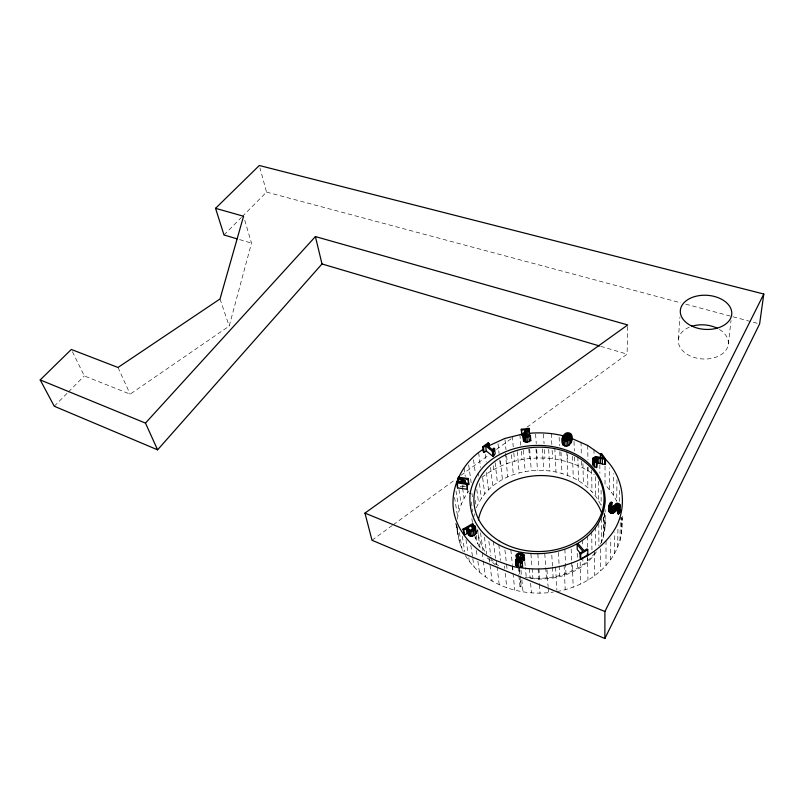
<?xml version="1.0" encoding="UTF-8"?>
<svg xmlns="http://www.w3.org/2000/svg" width="804" height="804" viewBox="0 0 804 804"><rect width="100%" height="100%" fill="white"/><g stroke="black" fill="none" stroke-linecap="round" stroke-linejoin="round"><path stroke-width="0.6" stroke-dasharray="4.02 3.01" d="M600.447 544.107C605.633 534.6 605.693 523.515 604.427 513.063M604.608 531.585L604.608 514.128M605.04 466.109L605.03 484.159L613.482 495.184L616.698 501.193L616.99 479.586M605.191 526.228L605.141 509.615M556.951 591.573C575.433 588.176 593.231 579.493 605.985 565.493L606.035 540.841M609.563 489.485L609.693 467.838M605.985 565.493L610.638 559.725L610.799 538.71M613.482 495.184L613.693 473.546M610.638 559.725L614.537 553.624L614.789 532.549M614.537 553.624L617.663 547.263L617.964 527.374M619.311 501.475L619.522 488.279M617.663 547.263L619.964 540.7L620.386 517.022M619.964 540.7L621.452 534.027L621.753 517.786M621.452 534.027L621.994 518.067M622.105 527.293L622.376 513.515M526.881 427.266L627.09 354.142L627.713 324.947M678.405 339.338L679.893 317.248M457.426 519.123C458.592 508.852 462.813 498.993 469.013 490.762M728.354 344.001L731.037 320.474M473.817 516.922L474.46 513.836M72.41 351.67L84.319 375.93L130.168 394.161L229.19 326.092L251.511 243.12L243.562 216.246M464.159 485.897L460.179 486.36M476.36 507.786C497.485 458.22 580.689 457.647 601.925 507.364M595.03 552.861C579.161 573.282 551.182 581.272 526.248 577.322L525.364 567.624M54.27 406.241L67.526 392.875M68.41 391.98L84.319 375.93M224.004 234.989L241.361 217.482M242.225 216.598L266.536 192.086L259.963 167.915M372.011 540.268L392.251 525.494M393.267 524.761L455.014 479.707M461.084 475.275L488.42 455.325M496.51 449.416L511.696 438.341M481.817 477.425C513.454 452.511 561.433 451.536 594.256 474.752M462.34 486.933L465.506 486.47M465.355 555.574C483.325 584.659 520.55 597.01 553.333 592.066M518.881 575.694L519.967 586.598L521.253 586.86L520.188 575.965M519.967 586.598L521.253 586.86M266.536 192.086L680.877 302.857M685.722 304.153L731.761 316.464M732.967 316.786L759.619 323.911M239.552 239.592L251.511 243.12M600.668 346.323L627.09 354.142M487.194 557.845L495.415 564.88M474.903 536.781L480.149 548.79L477.425 529.323M455.798 523.193L459.657 543.072L463.194 551.474M118.007 367.468L130.168 394.161M220.015 298.967L229.19 326.092M603.884 513.495L604.427 515.575M456.903 526.057L459.657 543.072M456.099 523.927L457.978 536.59M459.396 532.439L462.119 549.423M454.521 497.354L457.647 516.952M455.989 490.922L459.074 510.55M462.3 536.188L464.782 551.936M458.963 489.566L461.235 504.319M465.988 539.685L468.039 552.981M468.782 557.825L469.345 561.453M462.622 488.45L464.089 498.309M470.802 545.263L472.611 557.343M472.792 558.549L474.058 567.001M462.451 485.596L462.752 487.616M621.452 517.263L621.944 520.58M476.31 550.449L477.184 556.479M477.888 561.313L479.455 572.167M464.049 467.888L465.295 476.521M467.265 490.098L467.626 492.571M475.114 536.409L475.465 538.851M471.868 518.65L472.471 522.68M476.29 535.384L477.506 543.906M471.325 501.997L472.722 511.816M468.672 464.893L471.265 483.435M471.918 493.143L472.43 496.822M475.335 500.4L475.847 504.098M482.159 552.76L483.154 559.996M483.325 561.202L485.495 576.87M480.551 532.791L483.053 551.021M476.782 489.375L478.601 502.942M484.44 537.193L486.711 554.197M473.536 459.787L475.365 473.415M478.159 473.596L478.491 476.058M479.455 483.475L481.405 498.299M489.103 558.187L492.108 581.071M478.641 452.602L480.541 467.496M488.882 541.283L490.762 555.845M490.912 557.061L491.535 561.916M482.671 477.827L484.722 493.917M496.269 560.629L496.872 565.443M497.013 566.649L499.244 584.709M493.375 541.373L495.475 558.348M485.335 454.551L486.239 462.009M486.38 472.461L488.51 489.807M490.561 467.415L492.751 486.028M498.802 544.67L500.671 560.428M493.395 465.707L493.817 469.446M504.339 566.076L504.61 568.488M505.173 573.302L506.832 587.744M495.163 462.712L497.395 482.601M504.912 549.956L506.409 563.282M506.55 564.498L507.093 569.343M512.228 566.056L512.872 572.076M513.002 573.282L514.781 590.136M500.42 460.873L502.41 479.546M498.018 443.718L499.093 453.707M499.756 459.948L500.43 466.179M510.841 549.906L512.379 564.448M512.5 565.654L513.143 571.714M505.354 453.215L507.736 476.893M518.037 567.222L518.761 574.488M504.992 439.687L505.997 449.687M506.62 455.938L507.364 463.436M519.354 567.483L520.067 574.749M519.233 569.815L519.947 577.121M520.067 578.337L520.902 586.87M520.932 570.167L521.394 574.981M521.856 579.795L523.012 591.844M511.444 454.692L513.334 474.672M524.811 561.564L525.253 566.408M512.269 436.2L513.253 446.934M513.806 452.893L514.58 461.235M517.294 451.637L519.173 472.883M529.354 568.75L530.188 578.388M530.61 583.212L531.444 592.86M519.886 434.522L520.791 445.265M521.293 451.235L521.997 459.597M523.424 450.28L525.173 471.556M530.901 553.835L532.007 567.182M532.107 568.398L532.921 578.106M537.836 554.036L538.851 567.393M538.941 568.609L539.675 578.327M529.665 449.205L531.293 470.692M528.841 448.954L529.575 458.521M538.127 569.011L539.233 583.493M539.333 584.699L539.976 593.151M536.007 448.793L537.494 470.3M544.79 553.654L546.429 577.976M535.595 434.08L536.258 443.657M536.67 449.647L537.243 458.029M546.991 569.755L548.107 586.679M548.187 587.885L548.509 592.719M542.358 448.863L543.715 470.38M543.484 434.14L544.067 443.728M544.429 449.727L544.941 458.119M551.795 555.142L552.448 566.096M552.519 567.322L553.102 577.061M555.594 567.363L556.881 590.367M548.68 449.406L549.896 470.943M551.263 433.597L551.896 445.597M552.147 450.401L552.599 458.793M558.438 552.428L559.071 564.619M559.132 565.845L559.634 575.594M554.79 448.039L555.986 471.988M559.122 437.235L559.504 445.647M559.775 451.647L560.157 460.059M564.086 565.453L565.212 589.714M561.001 451.928L561.956 473.496M564.87 549.162L565.956 573.594M571.172 549.042L571.624 561.282M571.674 562.509L571.996 571.071M567.282 454.682L567.554 461.898M566.81 451.496L567.724 475.476M572.388 565.292L573.192 587.181M572.548 456.3L573.252 477.888M574.026 441.456L574.317 451.074M574.508 457.094L574.719 464.31M577.222 553.353L577.372 558.257M577.523 563.162L577.674 568.066M577.835 456.742L578.488 480.732M580.186 562.036L580.8 583.975M582.337 540.037L582.488 546.177M582.759 557.242L582.94 564.609M582.93 463.596L583.382 483.988M581.021 441.989L581.322 455.225M581.463 461.245L581.604 467.265M587.282 536.117L587.493 547.202M587.704 558.277L587.754 560.74M587.483 555.715L587.955 580.156M587.533 467.235L587.885 487.616M587.714 445.476L587.955 459.928M588.076 467.144L588.136 470.762M457.034 526.751L457.094 530.027M591.704 531.826L591.955 550.338M591.674 470.018L591.955 491.606M593.995 449.466L594.055 455.486M594.307 551.263L594.578 575.775M595.372 476.742L595.543 495.917M595.543 527.213L595.744 548.238M598.508 481.345L598.618 500.51M598.789 523.585L598.92 545.896M600.518 548.74L600.618 570.86M599.844 464.792L599.874 473.214M601.392 518.49L601.462 542.097M601.101 490.269L601.151 505.344M603.553 517.052L603.553 520.751M603.332 516.972L603.352 536.891M603.111 518.319A63.144 51.737 -0.4 0 1 601.291 542.258M596.407 551.835A63.144 51.737 -0.4 0 1 525.092 577.423M498.54 565.765A63.144 51.737 -0.4 0 1 492.259 560.388M484.902 551.333A63.144 51.737 -0.4 0 1 477.817 529.655M719.349 329.409A25.095 17.065 4.3 0 1 720.756 354.906A25.095 17.065 4.3 0 1 683.511 351.559A25.095 17.065 4.3 0 1 690.324 326.796"/><path stroke-width="1.21" d="M604.698 459.295L596.156 457.466L596.206 462.672L604.698 464.511L604.698 459.295L605.492 459.004L601.613 453.536L600.467 453.958L600.487 458.129M315.409 236.577L322.002 263.963L157.594 449.828L145.474 423.095L315.409 236.577L627.713 324.947L364.956 513.103L372.011 540.268L604.879 638.497L604.899 611.502L763.8 294.033L259.31 165.503L215.552 208.326L224.004 234.989L237.16 238.878M605.492 459.004L605.482 464.22L604.698 464.511M617.633 509.475C610.919 517.173 604.859 511.535 611.171 501.857L612.015 502.641L611.975 507.806L611.13 507.012M609.512 512.289L609.05 504.781M609.764 503.093L609.02 511.213M516.62 559.695L516.248 555.112L517.093 553.835L518.66 553.152L522.66 553.765L524.128 554.981L524.58 559.986L523.726 560.639L520.972 559.112L520.5 554.107L518.59 554.288L517.605 555.363L518.248 556.85L521.012 557.745L521.484 562.74M610.226 507.053L610.236 504.992L612.015 502.641M610.387 513.052L610.417 507.907L609.532 507.133M610.809 507.796L610.839 503.666M611.542 513.424L611.593 508.279L610.417 507.907M612.608 513.424L612.658 508.279L617.713 504.309L618.789 504.932L619.02 506.208L617.643 508.218L618.427 508.922L618.346 514.078L617.562 513.374L617.713 504.309M613.482 513.113L613.532 507.967M614.155 512.6L614.206 507.445M614.738 511.897L614.799 506.751M615.603 510.771L615.663 505.605M615.824 510.47L615.894 505.304M616.045 510.188L616.105 505.033M616.296 509.917L616.356 504.761M616.557 509.716L616.628 504.55M616.869 509.545L616.939 504.379M617.221 509.475L617.291 504.309M618.738 508.027L618.789 504.932M618.346 514.078L619.512 513.022L619.733 504.259L617.814 503.173L616.115 503.425L613.844 505.827M619.512 513.022L620.125 511.575L619.733 504.259M526.389 431.467L524.329 434.17L524.56 435.507L527.002 436.2L529.464 434.914L530.399 435.426L530.781 440.602L527.384 442.25L523.776 441.195L522.942 435.075L523.927 432.562L527.112 429.436L521.454 430.15L521.293 429.256L529.022 428.381L529.524 434.18L526.791 436.642L526.389 431.467L529.143 428.994M523.354 440.24L523.324 433.446M464.461 535.072L462.983 529.153L472.752 523.595L473.325 524.349L472.511 524.922L474.943 526.117L475.455 527.213L476.058 533.374C474.762 535.926 470.752 537.323 468.601 535.012L467.476 527.896L463.677 530.077L464.461 535.072L468.209 532.871L467.757 529.866M468.179 534.047L468.229 532.901M468.3 528.449L468.35 527.414L471.677 525.514L474.189 527.233L473.516 528.811L471.415 529.987L469.345 529.846L468.3 528.449L468.601 530.449M596.156 457.466L594.478 458.099L594.025 459.355L596.96 461.546L596.638 467.616C591.945 466.963 592.427 461.818 592.779 458.26L595.523 456.501L603.402 457.928L600.467 453.958M592.779 464.501L592.779 458.26M562.478 443.828C560.026 438.672 564.961 429.597 570.9 433.768L571.533 434.964C573.895 440.1 569.061 449.255 563.101 445.014L562.599 442.351M571.574 441.667L571.533 434.964M475.455 527.213L475.345 528.359C474.038 530.911 470.008 532.318 467.848 530.007L467.425 529.042M763.8 294.033L759.619 323.911L604.879 638.497M565.875 440.311L565.855 436.512L566.529 436.069L567.915 436.592L568.036 439.718M563.715 437.296L563.905 439.306C566.639 441.547 570.086 437.959 570.247 435.155L569.031 433.718L566.74 433.828L563.715 437.296L563.805 439.376M567.925 440.391L567.915 436.592M521.042 561.132L521.012 557.745M456.762 482.852L457.546 487.917L467.436 489.284L466.983 483.234L458.441 482.249L464.762 481.395L464.983 480.651L459.617 478.189L468.039 479.516L468.762 484.591L456.762 482.852L457.124 481.576L463.416 480.832L458.039 478.44L458.411 477.184L468.32 478.521L468.762 484.591M466.983 483.234L467.436 489.284M468.039 479.516L468.32 478.521M457.546 487.917L457.597 484.621M596.638 467.616L596.96 461.546M562.257 438.632L562.89 439.808C565.946 442.501 570.358 439.899 571.403 436.461M520.811 558.639L518.088 558.7L516.972 559.785L517.314 560.931L518.781 561.564L521.585 561.041L522.148 561.885L522.61 566.88L519.354 567.483C552.499 573.212 590.056 562.539 610.819 535.002C629.08 512.007 625.16 476.481 603.291 457.235M483.596 449.044C458.752 464.36 444.773 497.897 458.22 525.153C465.797 541.313 480.149 553.464 496.269 560.629C496.983 560.88 523.967 571.212 516.098 565.634L515.565 559.654L518.329 557.795L516.248 555.946M486.239 450.984L492.912 456.34L495.174 453.878L494.601 448.743L493.978 448.24L492.209 449.506L486.681 445.104L488.993 443.456L488.209 442.823L482.681 446.753L483.315 451.878L484.098 452.511L486.239 450.984L485.626 445.858L483.475 447.386L484.098 452.511M492.912 456.34L492.329 451.215L494.601 448.743M613.643 506.098L611.623 507.123L610.477 506.45L610.236 504.992M157.594 449.828L54.27 406.241L40.2 379.92L71.325 349.459L118.007 367.468L220.015 298.967L243.562 216.246L215.552 208.326M618.427 508.922L619.603 507.867L620.196 505.254M523.726 560.639L523.263 555.634L524.128 554.981M522.942 435.075L525.464 437.085L528.891 436.542L530.399 435.426M565.755 437.185L567.815 437.265M579.975 553.142L582.94 551.363L577.101 544.499L578.247 543.816L584.096 550.67L587.061 548.911L587.764 549.735L587.855 554.79L580.81 559.021L580.116 558.187L579.975 553.142L580.669 553.976L580.81 559.021M580.669 553.976L587.764 549.735M488.842 445.798L504.872 438.441L522.108 434.2M515.585 560.649L518.51 562.499L522.148 561.885M566.941 439.034L569.222 438.924L569.031 433.718M529.896 433.255C541.464 432.261 553.202 433.205 564.428 436.13M611.593 508.279L612.658 508.279M322.002 263.963L599.472 345.971M570.8 438.019L587.714 445.476L599.794 453.948M520.5 554.107L523.263 555.634M592.719 459.295L594.618 461.667L596.598 462.411M40.2 379.92L145.474 423.095M364.956 513.103L604.899 611.502M529.856 440.079L530.781 440.602M485.626 445.858L492.329 451.215M482.681 446.753L483.475 447.386M587.151 553.966L587.855 554.79M580.88 553.845L577.252 549.564L577.101 544.499M462.983 529.153L463.677 530.077M522.057 566.026L522.61 566.88M475.656 531.132L476.169 532.228M619.643 509.424L620.125 511.575M529.414 433.557L529.524 434.18M458.411 477.184L458.722 479.214M466.25 528.61L467.013 533.615M458.039 478.44L458.662 482.5M468.35 527.414L468.802 530.419M468.812 530.801L469.566 535.806M467.848 530.007L468.601 535.012M470.119 531.193L470.863 536.198M464.762 481.395L465.064 483.425M471.646 531.102L472.38 536.107M463.064 478.832L463.365 480.862M473.265 530.469L473.988 535.474M471.677 525.514L472.41 530.529M464.983 480.651L465.426 483.696M474.611 529.464L475.325 534.479M473.847 526.469L474.129 528.479M472.993 525.836L473.576 529.846M474.943 526.117L476.058 533.374M488.993 443.456L489.596 448.582M488.209 442.823L488.571 445.898M493.113 450.652L493.696 455.778M493.978 448.24L494.319 451.325M516.158 561.494L516.66 566.478M515.565 559.654L516.098 565.634M517.334 559.142L517.585 561.634M516.65 556.71L516.902 559.202M517.163 562.127L517.655 567.111M516.248 555.112L516.63 558.86M518.59 554.288L518.962 558.036M517.937 554.73L518.188 557.222M518.088 558.7L518.339 561.192M518.51 562.499L519.113 568.589M517.605 555.363L517.846 557.865M520.339 562.488L520.821 567.473M519.243 558.519L519.484 561.011M521.585 561.041L521.816 563.534M522.037 554.619L522.499 559.624M521.454 430.15L521.876 435.326L521.293 429.256M523.354 436.029L523.776 441.195M525.072 429.738L525.233 431.808M525.464 437.085L525.876 442.25M524.721 433.366L524.972 436.471M524.329 434.17L524.489 436.24M524.228 436.713L524.64 441.878M526.982 437.074L527.384 442.25M525.394 432.502L525.716 436.632M528.891 436.542L529.283 441.718M527.615 430.331L528.017 435.507M529.022 428.381L529.333 432.522M564.237 440.642L564.438 445.838M562.89 439.808L563.101 445.014M565.584 434.612L565.785 439.808M564.488 435.899L564.649 440.059M567.373 436.12L567.493 439.245M567.152 437.708L567.222 439.788M566.74 433.828L566.82 435.909M566.297 437.657L566.378 439.738M565.855 436.512L566.016 440.682M565.936 440.974L566.127 446.17M569.152 439.728L569.332 444.934M567.915 433.537L568.096 438.743M567.594 440.672L567.785 445.868M570.518 438.18L570.689 443.386M570.247 435.155L570.358 438.28M569.885 434.281L569.996 437.406M594.066 458.672L594.086 460.752M593.251 460.431L593.302 465.627M595.231 457.687L595.261 460.813M594.478 458.099L594.498 460.179M594.618 461.667L594.669 466.863M597.362 457.496L597.402 462.702M598.739 457.697L598.769 462.903M600.447 458.079L600.467 463.285M602.377 458.612L602.387 463.818M478.43 519.917A63.144 51.737 -0.4 0 1 537.072 475.656A63.144 51.737 -0.4 0 1 601.804 513.495M692.596 326.052A25.095 17.065 4.3 0 1 717.269 328.263M470.099 493.405C464.008 570.177 598.407 574.468 605.221 501.244C603.965 429.929 482.872 426.522 470.099 493.405M498.862 540.75A65.074 52.18 -1.2 0 0 603.392 506.198A65.074 52.18 -1.2 0 0 514.65 451.144A65.074 52.18 -1.2 0 0 498.862 540.75M691.822 326.092A25.778 17.075 3.6 0 0 731.74 314.284A25.778 17.075 3.6 0 0 694.555 296.636A25.778 17.075 3.6 0 0 691.822 326.092"/></g></svg>
